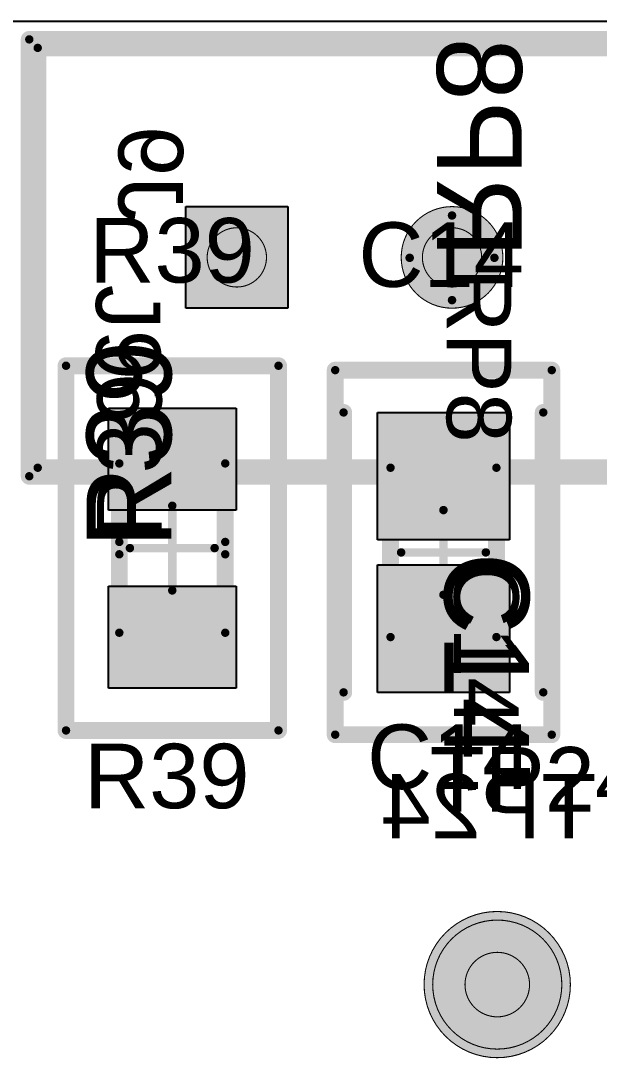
# Model space of a CAD drawing. Header units: millimetres. Extents: x 54 to 247, y 53 to 195.
# Drawn here: x 118.05 to 124.88, y 97.61 to 109.86 of the extents above; entities that cross this region are included whole.
import ezdxf

# ---------------------------------------------------------------- set-up
doc = ezdxf.new("R2010")
doc.units = ezdxf.units.MM
for name, color, linetype in [('BottomOverlay', 54, 'Continuous'), ('BottomSolder', 6, 'Continuous'), ('Mechanical10', 56, 'Continuous'), ('Mechanical11', 56, 'Continuous'), ('Mechanical12', 56, 'Continuous'), ('Mechanical14', 56, 'Continuous'), ('Mechanical15', 56, 'Continuous'), ('Mechanical4', 56, 'Continuous'), ('Mechanical6', 56, 'Continuous'), ('Mechanical7', 56, 'Continuous'), ('Mechanical8', 56, 'Continuous'), ('Mechanical9', 56, 'Continuous'), ('MultiLayer', 9, 'Continuous'), ('PadHoleLayer', 156, 'Continuous'), ('TopOverlay', 2, 'Continuous'), ('TopPaste', 8, 'Continuous'), ('TopSolder', 216, 'Continuous')]:
    doc.layers.add(name, color=color, linetype=linetype)
doc.styles.add('Arial', font='arial.ttf', dxfattribs={"height": 0.2})

# ---------------------------------------------------------------- blocks, each defined once
blk = doc.blocks.new('RES_TUM5_OHM_B_6')
at = {"layer": 'Mechanical4'}
blk.add_line((32.6644, 8.128), (-3.9624, 8.128), dxfattribs=at)
blk = doc.blocks.new('KEMET_C0805C_DN_IPC_A_234')
at = {"layer": 'TopPaste'}
for points in [[(-1.653, 0.778), (-0.148, 0.778), (-0.148, -0.778), (-1.653, -0.778)], [(0.148, 0.778), (1.653, 0.778), (1.653, -0.778), (0.148, -0.778)]]:
    blk.add_hatch(color=8, dxfattribs=at).paths.add_polyline_path(points)
at = {"layer": 'TopSolder'}
for points in [[(-1.653, 0.778), (-0.148, 0.778), (-0.148, -0.778), (-1.653, -0.778)], [(0.148, 0.778), (1.653, 0.778), (1.653, -0.778), (0.148, -0.778)]]:
    blk.add_hatch(color=216, dxfattribs=at).paths.add_polyline_path(points)
at = {"layer": 'Mechanical10', "const_width": 0.2}
for points in [[(2.153, 1.278), (-2.153, 1.278)], [(-2.153, -1.278), (-2.153, 1.278)], [(2.153, -1.278), (2.153, 1.278)], [(2.153, -1.278), (-2.153, -1.278)]]:
    blk.add_lwpolyline(points, dxfattribs=at)
at = {"layer": 'Mechanical10', "const_width": 0.1}
for points in [[(-2.203, 1.278, 1), (-2.103, 1.278, 1)], [(-2.203, 1.278, 1), (-2.103, 1.278, 1)], [(2.103, 1.278, 1), (2.203, 1.278, 1)], [(2.103, 1.278, 1), (2.203, 1.278, 1)], [(-2.203, -1.278, 1), (-2.103, -1.278, 1)], [(-2.203, -1.278, 1), (-2.103, -1.278, 1)], [(2.103, -1.278, 1), (2.203, -1.278, 1)], [(2.103, -1.278, 1), (2.203, -1.278, 1)]]:
    blk.add_lwpolyline(points, format="xyb", close=True, dxfattribs=at)
at = {"layer": 'Mechanical12', "const_width": 0.2}
for points in [[(1, 0.625), (-1, 0.625)], [(-1, -0.625), (-1, 0.625)], [(1, -0.625), (1, 0.625)], [(1, -0.625), (-1, -0.625)]]:
    blk.add_lwpolyline(points, dxfattribs=at)
at = {"layer": 'Mechanical12', "const_width": 0.1}
for points in [[(-1.05, 0.625, 1), (-0.95, 0.625, 1)], [(-1.05, 0.625, 1), (-0.95, 0.625, 1)], [(0.95, 0.625, 1), (1.05, 0.625, 1)], [(0.95, 0.625, 1), (1.05, 0.625, 1)], [(-1.05, -0.625, 1), (-0.95, -0.625, 1)], [(-1.05, -0.625, 1), (-0.95, -0.625, 1)], [(0.95, -0.625, 1), (1.05, -0.625, 1)], [(0.95, -0.625, 1), (1.05, -0.625, 1)]]:
    blk.add_lwpolyline(points, format="xyb", close=True, dxfattribs=at)
at = {"layer": 'Mechanical15'}
for points, const_width in [([(2.153, 1.278), (-2.153, 1.278)], 0.2), ([(-2.153, -1.278), (-2.153, 1.278)], 0.2), ([(2.153, -1.278), (2.153, 1.278)], 0.2), ([(0, -0.5), (0, 0.5)], 0.1), ([(0.5, 0), (-0.5, 0)], 0.1), ([(2.153, -1.278), (-2.153, -1.278)], 0.2)]:
    blk.add_lwpolyline(points, dxfattribs=dict(at, const_width=const_width))
for points, const_width in [([(-2.203, 1.278, 1), (-2.103, 1.278, 1)], 0.1), ([(-2.203, 1.278, 1), (-2.103, 1.278, 1)], 0.1), ([(2.103, 1.278, 1), (2.203, 1.278, 1)], 0.1), ([(2.103, 1.278, 1), (2.203, 1.278, 1)], 0.1), ([(-0.025, 0.5, 1), (0.025, 0.5, 1)], 0.05), ([(-0.525, 0, 1), (-0.475, 0, 1)], 0.05), ([(0.475, 0, 1), (0.525, 0, 1)], 0.05), ([(-0.025, -0.5, 1), (0.025, -0.5, 1)], 0.05), ([(-2.203, -1.278, 1), (-2.103, -1.278, 1)], 0.1), ([(-2.203, -1.278, 1), (-2.103, -1.278, 1)], 0.1), ([(2.103, -1.278, 1), (2.203, -1.278, 1)], 0.1), ([(2.103, -1.278, 1), (2.203, -1.278, 1)], 0.1)]:
    blk.add_lwpolyline(points, format="xyb", close=True, dxfattribs=dict(at, const_width=const_width))
at = {"layer": 'TopOverlay', "const_width": 0.2}
for points in [[(1.653, 1.178), (-1.653, 1.178)], [(1.653, -1.178), (-1.653, -1.178)]]:
    blk.add_lwpolyline(points, dxfattribs=at)
at = {"layer": 'TopOverlay', "const_width": 0.1}
for points in [[(-1.703, 1.178, 1), (-1.603, 1.178, 1)], [(1.603, 1.178, 1), (1.703, 1.178, 1)], [(-1.703, -1.178, 1), (-1.603, -1.178, 1)], [(1.603, -1.178, 1), (1.703, -1.178, 1)]]:
    blk.add_lwpolyline(points, format="xyb", close=True, dxfattribs=at)
at = {"layer": 'Mechanical10'}
blk.add_text('C14', height=1, dxfattribs=at).set_placement((0, 0.011))
blk = doc.blocks.new('T____P_____B_246')
at = {"layer": 'BottomSolder'}
h = blk.add_hatch(color=6, dxfattribs=at)
edge = h.paths.add_edge_path()
edge.add_arc((0, 0), 0.864, 0, 360)
at = {"layer": 'MultiLayer'}
h = blk.add_hatch(color=9, dxfattribs=at)
edge = h.paths.add_edge_path()
edge.add_arc((0, 0), 0.762, 0, 360)
at = {"layer": 'PadHoleLayer'}
h = blk.add_hatch(color=156, dxfattribs=at)
edge = h.paths.add_edge_path()
edge.add_arc((0, 0), 0.381, 0, 360)
at = {"layer": 'TopSolder'}
h = blk.add_hatch(color=216, dxfattribs=at)
edge = h.paths.add_edge_path()
edge.add_arc((0, 0), 0.864, 0, 360)
blk = doc.blocks.new('B______3296W_MFG_B_256')
at = {"layer": 'BottomSolder'}
blk.add_hatch(color=6, dxfattribs=at).paths.add_polyline_path([(-0.595, 3.14), (0.605, 3.14), (0.605, 1.94), (-0.595, 1.94)])
h = blk.add_hatch(color=6, dxfattribs=at)
edge = h.paths.add_edge_path()
edge.add_arc((0.005, 0), 0.6, 0, 360)
at = {"layer": 'MultiLayer'}
blk.add_hatch(color=9, dxfattribs=at).paths.add_polyline_path([(-0.595, 3.14), (0.605, 3.14), (0.605, 1.94), (-0.595, 1.94)])
h = blk.add_hatch(color=9, dxfattribs=at)
edge = h.paths.add_edge_path()
edge.add_arc((0.005, 0), 0.6, 0, 360)
at = {"layer": 'PadHoleLayer'}
h = blk.add_hatch(color=156, dxfattribs=at)
edge = h.paths.add_edge_path()
edge.add_arc((0.005, 2.54), 0.35, 0, 360)
h = blk.add_hatch(color=156, dxfattribs=at)
edge = h.paths.add_edge_path()
edge.add_arc((0.005, 0), 0.35, 0, 360)
at = {"layer": 'TopSolder'}
blk.add_hatch(color=216, dxfattribs=at).paths.add_polyline_path([(-0.595, 3.14), (0.605, 3.14), (0.605, 1.94), (-0.595, 1.94)])
h = blk.add_hatch(color=216, dxfattribs=at)
edge = h.paths.add_edge_path()
edge.add_arc((0.005, 0), 0.6, 0, 360)
at = {"layer": 'BottomOverlay', "const_width": 0.2}
for points in [[(-2.48, 4.89), (-2.48, -4.89)], [(-2.48, 4.89), (2.48, 4.89)], [(2.48, 4.89), (2.48, -4.89)]]:
    blk.add_lwpolyline(points, dxfattribs=at)
at = {"layer": 'BottomOverlay', "const_width": 0.1}
for points in [[(-2.53, 4.89, 1), (-2.43, 4.89, 1)], [(-2.53, 4.89, 1), (-2.43, 4.89, 1)], [(2.43, 4.89, 1), (2.53, 4.89, 1)], [(2.43, 4.89, 1), (2.53, 4.89, 1)]]:
    blk.add_lwpolyline(points, format="xyb", close=True, dxfattribs=at)
at = {"layer": 'Mechanical10', "const_width": 0.2}
for points in [[(-2.58, 4.99), (-2.58, -4.99)], [(-2.58, 4.99), (2.58, 4.99)], [(2.58, 4.99), (2.58, -4.99)]]:
    blk.add_lwpolyline(points, dxfattribs=at)
at = {"layer": 'Mechanical10', "const_width": 0.1}
for points in [[(-2.63, 4.99, 1), (-2.53, 4.99, 1)], [(-2.63, 4.99, 1), (-2.53, 4.99, 1)], [(2.53, 4.99, 1), (2.63, 4.99, 1)], [(2.53, 4.99, 1), (2.63, 4.99, 1)]]:
    blk.add_lwpolyline(points, format="xyb", close=True, dxfattribs=at)
at = {"layer": 'Mechanical12', "const_width": 0.2}
for points in [[(-2.48, 4.89), (-2.48, -4.89)], [(-2.48, 4.89), (2.48, 4.89)], [(2.48, 4.89), (2.48, -4.89)]]:
    blk.add_lwpolyline(points, dxfattribs=at)
at = {"layer": 'Mechanical12', "const_width": 0.1}
for points in [[(-2.53, 4.89, 1), (-2.43, 4.89, 1)], [(-2.53, 4.89, 1), (-2.43, 4.89, 1)], [(2.43, 4.89, 1), (2.53, 4.89, 1)], [(2.43, 4.89, 1), (2.53, 4.89, 1)]]:
    blk.add_lwpolyline(points, format="xyb", close=True, dxfattribs=at)
at = {"layer": 'Mechanical15'}
for points, const_width in [([(-2.58, 4.99), (-2.58, -4.99)], 0.2), ([(-2.58, 4.99), (2.58, 4.99)], 0.2), ([(2.58, 4.99), (2.58, -4.99)], 0.2), ([(0, 0.5), (0, -0.5)], 0.1), ([(-0.5, 0), (0.5, 0)], 0.1)]:
    blk.add_lwpolyline(points, dxfattribs=dict(at, const_width=const_width))
for points, const_width in [([(-2.63, 4.99, 1), (-2.53, 4.99, 1)], 0.1), ([(-2.63, 4.99, 1), (-2.53, 4.99, 1)], 0.1), ([(2.53, 4.99, 1), (2.63, 4.99, 1)], 0.1), ([(2.53, 4.99, 1), (2.63, 4.99, 1)], 0.1), ([(-0.025, 0.5, 1), (0.025, 0.5, 1)], 0.05), ([(-0.525, 0, 1), (-0.475, 0, 1)], 0.05), ([(0.475, 0, 1), (0.525, 0, 1)], 0.05), ([(-0.025, -0.5, 1), (0.025, -0.5, 1)], 0.05)]:
    blk.add_lwpolyline(points, format="xyb", close=True, dxfattribs=dict(at, const_width=const_width))
at = {"layer": 'Mechanical10', "text_generation_flag": 2}
blk.add_text('RP8', height=1, rotation=180, dxfattribs=at).set_placement((0, 0.177))
blk = doc.blocks.new('V______CRCW0805__3_IPC_A_265')
at = {"layer": 'TopPaste'}
for points in [[(-1.654, 0.754), (-0.448, 0.754), (-0.448, -0.754), (-1.654, -0.754)], [(0.448, 0.754), (1.654, 0.754), (1.654, -0.754), (0.448, -0.754)]]:
    blk.add_hatch(color=8, dxfattribs=at).paths.add_polyline_path(points)
at = {"layer": 'TopSolder'}
for points in [[(-1.654, 0.754), (-0.448, 0.754), (-0.448, -0.754), (-1.654, -0.754)], [(0.448, 0.754), (1.654, 0.754), (1.654, -0.754), (0.448, -0.754)]]:
    blk.add_hatch(color=216, dxfattribs=at).paths.add_polyline_path(points)
at = {"layer": 'Mechanical10', "const_width": 0.2}
for points in [[(-2.154, 1.254), (-2.154, -1.254)], [(-2.154, 1.254), (2.154, 1.254)], [(2.154, 1.254), (2.154, -1.254)], [(-2.154, -1.254), (2.154, -1.254)]]:
    blk.add_lwpolyline(points, dxfattribs=at)
at = {"layer": 'Mechanical10', "const_width": 0.1}
for points in [[(-2.204, 1.254, 1), (-2.104, 1.254, 1)], [(-2.204, 1.254, 1), (-2.104, 1.254, 1)], [(2.104, 1.254, 1), (2.204, 1.254, 1)], [(2.104, 1.254, 1), (2.204, 1.254, 1)], [(-2.204, -1.254, 1), (-2.104, -1.254, 1)], [(-2.204, -1.254, 1), (-2.104, -1.254, 1)], [(2.104, -1.254, 1), (2.204, -1.254, 1)], [(2.104, -1.254, 1), (2.204, -1.254, 1)]]:
    blk.add_lwpolyline(points, format="xyb", close=True, dxfattribs=at)
at = {"layer": 'Mechanical12', "const_width": 0.2}
for points in [[(-1, 0.625), (-1, -0.625)], [(-1, 0.625), (1, 0.625)], [(1, 0.625), (1, -0.625)], [(-1, -0.625), (1, -0.625)]]:
    blk.add_lwpolyline(points, dxfattribs=at)
at = {"layer": 'Mechanical12', "const_width": 0.1}
for points in [[(-1.05, 0.625, 1), (-0.95, 0.625, 1)], [(-1.05, 0.625, 1), (-0.95, 0.625, 1)], [(0.95, 0.625, 1), (1.05, 0.625, 1)], [(0.95, 0.625, 1), (1.05, 0.625, 1)], [(-1.05, -0.625, 1), (-0.95, -0.625, 1)], [(-1.05, -0.625, 1), (-0.95, -0.625, 1)], [(0.95, -0.625, 1), (1.05, -0.625, 1)], [(0.95, -0.625, 1), (1.05, -0.625, 1)]]:
    blk.add_lwpolyline(points, format="xyb", close=True, dxfattribs=at)
at = {"layer": 'Mechanical15'}
for points, const_width in [([(-2.154, 1.254), (-2.154, -1.254)], 0.2), ([(-2.154, 1.254), (2.154, 1.254)], 0.2), ([(2.154, 1.254), (2.154, -1.254)], 0.2), ([(0, 0.5), (0, -0.5)], 0.1), ([(-0.5, 0), (0.5, 0)], 0.1), ([(-2.154, -1.254), (2.154, -1.254)], 0.2)]:
    blk.add_lwpolyline(points, dxfattribs=dict(at, const_width=const_width))
for points, const_width in [([(-2.204, 1.254, 1), (-2.104, 1.254, 1)], 0.1), ([(-2.204, 1.254, 1), (-2.104, 1.254, 1)], 0.1), ([(2.104, 1.254, 1), (2.204, 1.254, 1)], 0.1), ([(2.104, 1.254, 1), (2.204, 1.254, 1)], 0.1), ([(-0.025, 0.5, 1), (0.025, 0.5, 1)], 0.05), ([(-0.525, 0, 1), (-0.475, 0, 1)], 0.05), ([(0.475, 0, 1), (0.525, 0, 1)], 0.05), ([(-0.025, -0.5, 1), (0.025, -0.5, 1)], 0.05), ([(-2.204, -1.254, 1), (-2.104, -1.254, 1)], 0.1), ([(-2.204, -1.254, 1), (-2.104, -1.254, 1)], 0.1), ([(2.104, -1.254, 1), (2.204, -1.254, 1)], 0.1), ([(2.104, -1.254, 1), (2.204, -1.254, 1)], 0.1)]:
    blk.add_lwpolyline(points, format="xyb", close=True, dxfattribs=dict(at, const_width=const_width))
at = {"layer": 'TopOverlay', "const_width": 0.2}
for points in [[(-0.073, 0.625), (0.073, 0.625)], [(-0.073, -0.625), (0.073, -0.625)]]:
    blk.add_lwpolyline(points, dxfattribs=at)
at = {"layer": 'TopOverlay', "const_width": 0.1}
for points in [[(-0.123, 0.625, 1), (-0.023, 0.625, 1)], [(0.023, 0.625, 1), (0.123, 0.625, 1)], [(-0.123, -0.625, 1), (-0.023, -0.625, 1)], [(0.023, -0.625, 1), (0.123, -0.625, 1)]]:
    blk.add_lwpolyline(points, format="xyb", close=True, dxfattribs=at)
at = {"layer": 'Mechanical10'}
blk.add_text('R39', height=1, dxfattribs=at).set_placement((0, 0.011))

msp = doc.modelspace()

# ---------------------------------------------------------------- hatches: boundary and pattern name
at = {"layer": 'Mechanical14'}
h = msp.add_hatch(color=56, dxfattribs=at)
edge = h.paths.add_edge_path()
edge.add_arc((118.249, 109.541), 0.05, 0, 360)
h = msp.add_hatch(color=56, dxfattribs=at)
edge = h.paths.add_edge_path()
edge.add_arc((118.249, 109.541), 0.05, 0, 360)
h = msp.add_hatch(color=56, dxfattribs=at)
edge = h.paths.add_edge_path()
edge.add_arc((118.249, 104.581), 0.05, 0, 360)
h = msp.add_hatch(color=56, dxfattribs=at)
edge = h.paths.add_edge_path()
edge.add_arc((118.249, 104.581), 0.05, 0, 360)
at = {"layer": 'Mechanical4'}
h = msp.add_hatch(color=56, dxfattribs=at)
edge = h.paths.add_edge_path()
edge.add_arc((118.149, 109.641), 0.05, 0, 360)
h = msp.add_hatch(color=56, dxfattribs=at)
edge = h.paths.add_edge_path()
edge.add_arc((118.149, 109.641), 0.05, 0, 360)
h = msp.add_hatch(color=56, dxfattribs=at)
edge = h.paths.add_edge_path()
edge.add_arc((118.149, 109.641), 0.05, 0, 360)
h = msp.add_hatch(color=56, dxfattribs=at)
edge = h.paths.add_edge_path()
edge.add_arc((118.149, 109.641), 0.05, 0, 360)
h = msp.add_hatch(color=56, dxfattribs=at)
edge = h.paths.add_edge_path()
edge.add_arc((118.583, 105.786), 0.05, 0, 360)
h = msp.add_hatch(color=56, dxfattribs=at)
edge = h.paths.add_edge_path()
edge.add_arc((118.583, 105.786), 0.05, 0, 360)
h = msp.add_hatch(color=56, dxfattribs=at)
edge = h.paths.add_edge_path()
edge.add_arc((118.583, 105.786), 0.05, 0, 360)
h = msp.add_hatch(color=56, dxfattribs=at)
edge = h.paths.add_edge_path()
edge.add_arc((118.583, 105.786), 0.05, 0, 360)
h = msp.add_hatch(color=56, dxfattribs=at)
edge = h.paths.add_edge_path()
edge.add_arc((121.091, 105.786), 0.05, 0, 360)
h = msp.add_hatch(color=56, dxfattribs=at)
edge = h.paths.add_edge_path()
edge.add_arc((121.091, 105.786), 0.05, 0, 360)
h = msp.add_hatch(color=56, dxfattribs=at)
edge = h.paths.add_edge_path()
edge.add_arc((121.091, 105.786), 0.05, 0, 360)
h = msp.add_hatch(color=56, dxfattribs=at)
edge = h.paths.add_edge_path()
edge.add_arc((121.091, 105.786), 0.05, 0, 360)
h = msp.add_hatch(color=56, dxfattribs=at)
edge = h.paths.add_edge_path()
edge.add_arc((121.76, 105.734), 0.05, 0, 360)
h = msp.add_hatch(color=56, dxfattribs=at)
edge = h.paths.add_edge_path()
edge.add_arc((121.76, 105.734), 0.05, 0, 360)
h = msp.add_hatch(color=56, dxfattribs=at)
edge = h.paths.add_edge_path()
edge.add_arc((121.76, 105.734), 0.05, 0, 360)
h = msp.add_hatch(color=56, dxfattribs=at)
edge = h.paths.add_edge_path()
edge.add_arc((121.76, 105.734), 0.05, 0, 360)
h = msp.add_hatch(color=56, dxfattribs=at)
edge = h.paths.add_edge_path()
edge.add_arc((124.316, 105.734), 0.05, 0, 360)
h = msp.add_hatch(color=56, dxfattribs=at)
edge = h.paths.add_edge_path()
edge.add_arc((124.316, 105.734), 0.05, 0, 360)
h = msp.add_hatch(color=56, dxfattribs=at)
edge = h.paths.add_edge_path()
edge.add_arc((124.316, 105.734), 0.05, 0, 360)
h = msp.add_hatch(color=56, dxfattribs=at)
edge = h.paths.add_edge_path()
edge.add_arc((124.316, 105.734), 0.05, 0, 360)
h = msp.add_hatch(color=56, dxfattribs=at)
edge = h.paths.add_edge_path()
edge.add_arc((118.149, 104.481), 0.05, 0, 360)
h = msp.add_hatch(color=56, dxfattribs=at)
edge = h.paths.add_edge_path()
edge.add_arc((118.149, 104.481), 0.05, 0, 360)
h = msp.add_hatch(color=56, dxfattribs=at)
edge = h.paths.add_edge_path()
edge.add_arc((118.149, 104.481), 0.05, 0, 360)
h = msp.add_hatch(color=56, dxfattribs=at)
edge = h.paths.add_edge_path()
edge.add_arc((118.149, 104.481), 0.05, 0, 360)
h = msp.add_hatch(color=56, dxfattribs=at)
edge = h.paths.add_edge_path()
edge.add_arc((118.583, 101.478), 0.05, 0, 360)
h = msp.add_hatch(color=56, dxfattribs=at)
edge = h.paths.add_edge_path()
edge.add_arc((118.583, 101.478), 0.05, 0, 360)
h = msp.add_hatch(color=56, dxfattribs=at)
edge = h.paths.add_edge_path()
edge.add_arc((118.583, 101.478), 0.05, 0, 360)
h = msp.add_hatch(color=56, dxfattribs=at)
edge = h.paths.add_edge_path()
edge.add_arc((118.583, 101.478), 0.05, 0, 360)
h = msp.add_hatch(color=56, dxfattribs=at)
edge = h.paths.add_edge_path()
edge.add_arc((121.091, 101.478), 0.05, 0, 360)
h = msp.add_hatch(color=56, dxfattribs=at)
edge = h.paths.add_edge_path()
edge.add_arc((121.091, 101.478), 0.05, 0, 360)
h = msp.add_hatch(color=56, dxfattribs=at)
edge = h.paths.add_edge_path()
edge.add_arc((121.091, 101.478), 0.05, 0, 360)
h = msp.add_hatch(color=56, dxfattribs=at)
edge = h.paths.add_edge_path()
edge.add_arc((121.091, 101.478), 0.05, 0, 360)
h = msp.add_hatch(color=56, dxfattribs=at)
edge = h.paths.add_edge_path()
edge.add_arc((121.76, 101.428), 0.05, 0, 360)
h = msp.add_hatch(color=56, dxfattribs=at)
edge = h.paths.add_edge_path()
edge.add_arc((121.76, 101.428), 0.05, 0, 360)
h = msp.add_hatch(color=56, dxfattribs=at)
edge = h.paths.add_edge_path()
edge.add_arc((121.76, 101.428), 0.05, 0, 360)
h = msp.add_hatch(color=56, dxfattribs=at)
edge = h.paths.add_edge_path()
edge.add_arc((121.76, 101.428), 0.05, 0, 360)
h = msp.add_hatch(color=56, dxfattribs=at)
edge = h.paths.add_edge_path()
edge.add_arc((124.316, 101.428), 0.05, 0, 360)
h = msp.add_hatch(color=56, dxfattribs=at)
edge = h.paths.add_edge_path()
edge.add_arc((124.316, 101.428), 0.05, 0, 360)
h = msp.add_hatch(color=56, dxfattribs=at)
edge = h.paths.add_edge_path()
edge.add_arc((124.316, 101.428), 0.05, 0, 360)
h = msp.add_hatch(color=56, dxfattribs=at)
edge = h.paths.add_edge_path()
edge.add_arc((124.316, 101.428), 0.05, 0, 360)
at = {"layer": 'Mechanical6'}
h = msp.add_hatch(color=56, dxfattribs=at)
edge = h.paths.add_edge_path()
edge.add_arc((121.859, 105.234), 0.05, 0, 360)
h = msp.add_hatch(color=56, dxfattribs=at)
edge = h.paths.add_edge_path()
edge.add_arc((124.216, 105.234), 0.05, 0, 360)
h = msp.add_hatch(color=56, dxfattribs=at)
edge = h.paths.add_edge_path()
edge.add_arc((119.212, 103.705), 0.05, 0, 360)
h = msp.add_hatch(color=56, dxfattribs=at)
edge = h.paths.add_edge_path()
edge.add_arc((120.462, 103.705), 0.05, 0, 360)
h = msp.add_hatch(color=56, dxfattribs=at)
edge = h.paths.add_edge_path()
edge.add_arc((119.212, 103.559), 0.05, 0, 360)
h = msp.add_hatch(color=56, dxfattribs=at)
edge = h.paths.add_edge_path()
edge.add_arc((120.462, 103.559), 0.05, 0, 360)
h = msp.add_hatch(color=56, dxfattribs=at)
edge = h.paths.add_edge_path()
edge.add_arc((121.859, 101.928), 0.05, 0, 360)
h = msp.add_hatch(color=56, dxfattribs=at)
edge = h.paths.add_edge_path()
edge.add_arc((124.216, 101.928), 0.05, 0, 360)
at = {"layer": 'Mechanical8'}
h = msp.add_hatch(color=56, dxfattribs=at)
edge = h.paths.add_edge_path()
edge.add_arc((118.249, 109.541), 0.05, 0, 360)
h = msp.add_hatch(color=56, dxfattribs=at)
edge = h.paths.add_edge_path()
edge.add_arc((118.249, 109.541), 0.05, 0, 360)
h = msp.add_hatch(color=56, dxfattribs=at)
edge = h.paths.add_edge_path()
edge.add_arc((119.212, 104.632), 0.05, 0, 360)
h = msp.add_hatch(color=56, dxfattribs=at)
edge = h.paths.add_edge_path()
edge.add_arc((119.212, 104.632), 0.05, 0, 360)
h = msp.add_hatch(color=56, dxfattribs=at)
edge = h.paths.add_edge_path()
edge.add_arc((120.462, 104.632), 0.05, 0, 360)
h = msp.add_hatch(color=56, dxfattribs=at)
edge = h.paths.add_edge_path()
edge.add_arc((120.462, 104.632), 0.05, 0, 360)
h = msp.add_hatch(color=56, dxfattribs=at)
edge = h.paths.add_edge_path()
edge.add_arc((118.249, 104.581), 0.05, 0, 360)
h = msp.add_hatch(color=56, dxfattribs=at)
edge = h.paths.add_edge_path()
edge.add_arc((118.249, 104.581), 0.05, 0, 360)
h = msp.add_hatch(color=56, dxfattribs=at)
edge = h.paths.add_edge_path()
edge.add_arc((122.413, 104.581), 0.05, 0, 360)
h = msp.add_hatch(color=56, dxfattribs=at)
edge = h.paths.add_edge_path()
edge.add_arc((122.413, 104.581), 0.05, 0, 360)
h = msp.add_hatch(color=56, dxfattribs=at)
edge = h.paths.add_edge_path()
edge.add_arc((123.663, 104.581), 0.05, 0, 360)
h = msp.add_hatch(color=56, dxfattribs=at)
edge = h.paths.add_edge_path()
edge.add_arc((123.663, 104.581), 0.05, 0, 360)
h = msp.add_hatch(color=56, dxfattribs=at)
edge = h.paths.add_edge_path()
edge.add_arc((119.212, 102.632), 0.05, 0, 360)
h = msp.add_hatch(color=56, dxfattribs=at)
edge = h.paths.add_edge_path()
edge.add_arc((119.212, 102.632), 0.05, 0, 360)
h = msp.add_hatch(color=56, dxfattribs=at)
edge = h.paths.add_edge_path()
edge.add_arc((120.462, 102.632), 0.05, 0, 360)
h = msp.add_hatch(color=56, dxfattribs=at)
edge = h.paths.add_edge_path()
edge.add_arc((120.462, 102.632), 0.05, 0, 360)
h = msp.add_hatch(color=56, dxfattribs=at)
edge = h.paths.add_edge_path()
edge.add_arc((122.413, 102.581), 0.05, 0, 360)
h = msp.add_hatch(color=56, dxfattribs=at)
edge = h.paths.add_edge_path()
edge.add_arc((122.413, 102.581), 0.05, 0, 360)
h = msp.add_hatch(color=56, dxfattribs=at)
edge = h.paths.add_edge_path()
edge.add_arc((123.663, 102.581), 0.05, 0, 360)
h = msp.add_hatch(color=56, dxfattribs=at)
edge = h.paths.add_edge_path()
edge.add_arc((123.663, 102.581), 0.05, 0, 360)
at = {"layer": 'PadHoleLayer'}
h = msp.add_hatch(color=156, dxfattribs=at)
edge = h.paths.add_edge_path()
edge.add_arc((118.149, 109.641), 0.05, 0, 360)
h = msp.add_hatch(color=156, dxfattribs=at)
edge = h.paths.add_edge_path()
edge.add_arc((118.149, 109.641), 0.05, 0, 360)
h = msp.add_hatch(color=156, dxfattribs=at)
edge = h.paths.add_edge_path()
edge.add_arc((118.149, 109.641), 0.05, 0, 360)
h = msp.add_hatch(color=156, dxfattribs=at)
edge = h.paths.add_edge_path()
edge.add_arc((118.149, 109.641), 0.05, 0, 360)
h = msp.add_hatch(color=156, dxfattribs=at)
edge = h.paths.add_edge_path()
edge.add_arc((118.249, 109.541), 0.05, 0, 360)
h = msp.add_hatch(color=156, dxfattribs=at)
edge = h.paths.add_edge_path()
edge.add_arc((118.249, 109.541), 0.05, 0, 360)
h = msp.add_hatch(color=156, dxfattribs=at)
edge = h.paths.add_edge_path()
edge.add_arc((118.249, 109.541), 0.05, 0, 360)
h = msp.add_hatch(color=156, dxfattribs=at)
edge = h.paths.add_edge_path()
edge.add_arc((118.249, 109.541), 0.05, 0, 360)
h = msp.add_hatch(color=156, dxfattribs=at)
edge = h.paths.add_edge_path()
edge.add_arc((118.583, 105.786), 0.05, 0, 360)
h = msp.add_hatch(color=156, dxfattribs=at)
edge = h.paths.add_edge_path()
edge.add_arc((118.583, 105.786), 0.05, 0, 360)
h = msp.add_hatch(color=156, dxfattribs=at)
edge = h.paths.add_edge_path()
edge.add_arc((118.583, 105.786), 0.05, 0, 360)
h = msp.add_hatch(color=156, dxfattribs=at)
edge = h.paths.add_edge_path()
edge.add_arc((118.583, 105.786), 0.05, 0, 360)
h = msp.add_hatch(color=156, dxfattribs=at)
edge = h.paths.add_edge_path()
edge.add_arc((121.091, 105.786), 0.05, 0, 360)
h = msp.add_hatch(color=156, dxfattribs=at)
edge = h.paths.add_edge_path()
edge.add_arc((121.091, 105.786), 0.05, 0, 360)
h = msp.add_hatch(color=156, dxfattribs=at)
edge = h.paths.add_edge_path()
edge.add_arc((121.091, 105.786), 0.05, 0, 360)
h = msp.add_hatch(color=156, dxfattribs=at)
edge = h.paths.add_edge_path()
edge.add_arc((121.091, 105.786), 0.05, 0, 360)
h = msp.add_hatch(color=156, dxfattribs=at)
edge = h.paths.add_edge_path()
edge.add_arc((121.76, 105.734), 0.05, 0, 360)
h = msp.add_hatch(color=156, dxfattribs=at)
edge = h.paths.add_edge_path()
edge.add_arc((121.76, 105.734), 0.05, 0, 360)
h = msp.add_hatch(color=156, dxfattribs=at)
edge = h.paths.add_edge_path()
edge.add_arc((121.76, 105.734), 0.05, 0, 360)
h = msp.add_hatch(color=156, dxfattribs=at)
edge = h.paths.add_edge_path()
edge.add_arc((121.76, 105.734), 0.05, 0, 360)
h = msp.add_hatch(color=156, dxfattribs=at)
edge = h.paths.add_edge_path()
edge.add_arc((124.316, 105.734), 0.05, 0, 360)
h = msp.add_hatch(color=156, dxfattribs=at)
edge = h.paths.add_edge_path()
edge.add_arc((124.316, 105.734), 0.05, 0, 360)
h = msp.add_hatch(color=156, dxfattribs=at)
edge = h.paths.add_edge_path()
edge.add_arc((124.316, 105.734), 0.05, 0, 360)
h = msp.add_hatch(color=156, dxfattribs=at)
edge = h.paths.add_edge_path()
edge.add_arc((124.316, 105.734), 0.05, 0, 360)
h = msp.add_hatch(color=156, dxfattribs=at)
edge = h.paths.add_edge_path()
edge.add_arc((121.859, 105.234), 0.05, 0, 360)
h = msp.add_hatch(color=156, dxfattribs=at)
edge = h.paths.add_edge_path()
edge.add_arc((124.216, 105.234), 0.05, 0, 360)
h = msp.add_hatch(color=156, dxfattribs=at)
edge = h.paths.add_edge_path()
edge.add_arc((119.212, 104.632), 0.05, 0, 360)
h = msp.add_hatch(color=156, dxfattribs=at)
edge = h.paths.add_edge_path()
edge.add_arc((119.212, 104.632), 0.05, 0, 360)
h = msp.add_hatch(color=156, dxfattribs=at)
edge = h.paths.add_edge_path()
edge.add_arc((120.462, 104.632), 0.05, 0, 360)
h = msp.add_hatch(color=156, dxfattribs=at)
edge = h.paths.add_edge_path()
edge.add_arc((120.462, 104.632), 0.05, 0, 360)
h = msp.add_hatch(color=156, dxfattribs=at)
edge = h.paths.add_edge_path()
edge.add_arc((118.249, 104.581), 0.05, 0, 360)
h = msp.add_hatch(color=156, dxfattribs=at)
edge = h.paths.add_edge_path()
edge.add_arc((118.249, 104.581), 0.05, 0, 360)
h = msp.add_hatch(color=156, dxfattribs=at)
edge = h.paths.add_edge_path()
edge.add_arc((118.249, 104.581), 0.05, 0, 360)
h = msp.add_hatch(color=156, dxfattribs=at)
edge = h.paths.add_edge_path()
edge.add_arc((118.249, 104.581), 0.05, 0, 360)
h = msp.add_hatch(color=156, dxfattribs=at)
edge = h.paths.add_edge_path()
edge.add_arc((122.413, 104.581), 0.05, 0, 360)
h = msp.add_hatch(color=156, dxfattribs=at)
edge = h.paths.add_edge_path()
edge.add_arc((122.413, 104.581), 0.05, 0, 360)
h = msp.add_hatch(color=156, dxfattribs=at)
edge = h.paths.add_edge_path()
edge.add_arc((123.663, 104.581), 0.05, 0, 360)
h = msp.add_hatch(color=156, dxfattribs=at)
edge = h.paths.add_edge_path()
edge.add_arc((123.663, 104.581), 0.05, 0, 360)
h = msp.add_hatch(color=156, dxfattribs=at)
edge = h.paths.add_edge_path()
edge.add_arc((118.149, 104.481), 0.05, 0, 360)
h = msp.add_hatch(color=156, dxfattribs=at)
edge = h.paths.add_edge_path()
edge.add_arc((118.149, 104.481), 0.05, 0, 360)
h = msp.add_hatch(color=156, dxfattribs=at)
edge = h.paths.add_edge_path()
edge.add_arc((118.149, 104.481), 0.05, 0, 360)
h = msp.add_hatch(color=156, dxfattribs=at)
edge = h.paths.add_edge_path()
edge.add_arc((118.149, 104.481), 0.05, 0, 360)
h = msp.add_hatch(color=156, dxfattribs=at)
edge = h.paths.add_edge_path()
edge.add_arc((119.212, 103.705), 0.05, 0, 360)
h = msp.add_hatch(color=156, dxfattribs=at)
edge = h.paths.add_edge_path()
edge.add_arc((120.462, 103.705), 0.05, 0, 360)
h = msp.add_hatch(color=156, dxfattribs=at)
edge = h.paths.add_edge_path()
edge.add_arc((119.212, 103.559), 0.05, 0, 360)
h = msp.add_hatch(color=156, dxfattribs=at)
edge = h.paths.add_edge_path()
edge.add_arc((120.462, 103.559), 0.05, 0, 360)
h = msp.add_hatch(color=156, dxfattribs=at)
edge = h.paths.add_edge_path()
edge.add_arc((119.212, 102.632), 0.05, 0, 360)
h = msp.add_hatch(color=156, dxfattribs=at)
edge = h.paths.add_edge_path()
edge.add_arc((119.212, 102.632), 0.05, 0, 360)
h = msp.add_hatch(color=156, dxfattribs=at)
edge = h.paths.add_edge_path()
edge.add_arc((120.462, 102.632), 0.05, 0, 360)
h = msp.add_hatch(color=156, dxfattribs=at)
edge = h.paths.add_edge_path()
edge.add_arc((120.462, 102.632), 0.05, 0, 360)
h = msp.add_hatch(color=156, dxfattribs=at)
edge = h.paths.add_edge_path()
edge.add_arc((122.413, 102.581), 0.05, 0, 360)
h = msp.add_hatch(color=156, dxfattribs=at)
edge = h.paths.add_edge_path()
edge.add_arc((122.413, 102.581), 0.05, 0, 360)
h = msp.add_hatch(color=156, dxfattribs=at)
edge = h.paths.add_edge_path()
edge.add_arc((123.663, 102.581), 0.05, 0, 360)
h = msp.add_hatch(color=156, dxfattribs=at)
edge = h.paths.add_edge_path()
edge.add_arc((123.663, 102.581), 0.05, 0, 360)
h = msp.add_hatch(color=156, dxfattribs=at)
edge = h.paths.add_edge_path()
edge.add_arc((121.859, 101.928), 0.05, 0, 360)
h = msp.add_hatch(color=156, dxfattribs=at)
edge = h.paths.add_edge_path()
edge.add_arc((124.216, 101.928), 0.05, 0, 360)
h = msp.add_hatch(color=156, dxfattribs=at)
edge = h.paths.add_edge_path()
edge.add_arc((118.583, 101.478), 0.05, 0, 360)
h = msp.add_hatch(color=156, dxfattribs=at)
edge = h.paths.add_edge_path()
edge.add_arc((118.583, 101.478), 0.05, 0, 360)
h = msp.add_hatch(color=156, dxfattribs=at)
edge = h.paths.add_edge_path()
edge.add_arc((118.583, 101.478), 0.05, 0, 360)
h = msp.add_hatch(color=156, dxfattribs=at)
edge = h.paths.add_edge_path()
edge.add_arc((118.583, 101.478), 0.05, 0, 360)
h = msp.add_hatch(color=156, dxfattribs=at)
edge = h.paths.add_edge_path()
edge.add_arc((121.091, 101.478), 0.05, 0, 360)
h = msp.add_hatch(color=156, dxfattribs=at)
edge = h.paths.add_edge_path()
edge.add_arc((121.091, 101.478), 0.05, 0, 360)
h = msp.add_hatch(color=156, dxfattribs=at)
edge = h.paths.add_edge_path()
edge.add_arc((121.091, 101.478), 0.05, 0, 360)
h = msp.add_hatch(color=156, dxfattribs=at)
edge = h.paths.add_edge_path()
edge.add_arc((121.091, 101.478), 0.05, 0, 360)
h = msp.add_hatch(color=156, dxfattribs=at)
edge = h.paths.add_edge_path()
edge.add_arc((121.76, 101.428), 0.05, 0, 360)
h = msp.add_hatch(color=156, dxfattribs=at)
edge = h.paths.add_edge_path()
edge.add_arc((121.76, 101.428), 0.05, 0, 360)
h = msp.add_hatch(color=156, dxfattribs=at)
edge = h.paths.add_edge_path()
edge.add_arc((121.76, 101.428), 0.05, 0, 360)
h = msp.add_hatch(color=156, dxfattribs=at)
edge = h.paths.add_edge_path()
edge.add_arc((121.76, 101.428), 0.05, 0, 360)
h = msp.add_hatch(color=156, dxfattribs=at)
edge = h.paths.add_edge_path()
edge.add_arc((124.316, 101.428), 0.05, 0, 360)
h = msp.add_hatch(color=156, dxfattribs=at)
edge = h.paths.add_edge_path()
edge.add_arc((124.316, 101.428), 0.05, 0, 360)
h = msp.add_hatch(color=156, dxfattribs=at)
edge = h.paths.add_edge_path()
edge.add_arc((124.316, 101.428), 0.05, 0, 360)
h = msp.add_hatch(color=156, dxfattribs=at)
edge = h.paths.add_edge_path()
edge.add_arc((124.316, 101.428), 0.05, 0, 360)

# ---------------------------------------------------------------- linework, layer by layer
at = {"layer": 'Mechanical10'}
for p, q in [((119.999, 107.666), (121.199, 107.666)), ((119.999, 106.466), (119.999, 107.666)), ((121.199, 107.666), (121.199, 106.466)), ((121.199, 106.466), (119.999, 106.466)), ((119.083, 105.286), (120.591, 105.286)), ((119.083, 104.08), (119.083, 105.286)), ((120.591, 105.286), (120.591, 104.08)), ((122.259, 103.73), (122.259, 105.234)), ((122.259, 105.234), (123.816, 105.234)), ((123.816, 105.234), (123.816, 103.73)), ((120.591, 104.08), (119.083, 104.08)), ((123.816, 103.73), (122.259, 103.73)), ((122.259, 101.928), (122.259, 103.433)), ((122.259, 103.433), (123.816, 103.433)), ((123.816, 103.433), (123.816, 101.928)), ((119.083, 103.184), (120.591, 103.184)), ((119.083, 101.978), (119.083, 103.184)), ((120.591, 103.184), (120.591, 101.978)), ((120.591, 101.978), (119.083, 101.978)), ((123.816, 101.928), (122.259, 101.928))]:
    msp.add_line(p, q, dxfattribs=at)
for points, const_width in [([(123.739, 107.066, 1), (122.539, 107.066, 1)], 0.0127), ([(122.536, 107.066, 1), (122.542, 107.066, 1)], 0.00635), ([(123.736, 107.066, 1), (123.742, 107.066, 1)], 0.00635), ([(124.536, 98.476, 1), (122.809, 98.476, 1)], 0.0127), ([(122.806, 98.476, 1), (122.812, 98.476, 1)], 0.00635), ([(124.533, 98.476, 1), (124.539, 98.476, 1)], 0.00635)]:
    msp.add_lwpolyline(points, format="xyb", close=True, dxfattribs=dict(at, const_width=const_width))
at = {"layer": 'Mechanical11'}
for p, q in [((119.999, 107.666), (121.199, 107.666)), ((119.999, 106.466), (119.999, 107.666)), ((121.199, 107.666), (121.199, 106.466)), ((121.199, 106.466), (119.999, 106.466))]:
    msp.add_line(p, q, dxfattribs=at)
for points, const_width in [([(123.739, 107.066, 1), (122.539, 107.066, 1)], 0.0127), ([(122.536, 107.066, 1), (122.542, 107.066, 1)], 0.00635), ([(123.736, 107.066, 1), (123.742, 107.066, 1)], 0.00635), ([(124.536, 98.476, 1), (122.809, 98.476, 1)], 0.0127), ([(122.806, 98.476, 1), (122.812, 98.476, 1)], 0.00635), ([(124.533, 98.476, 1), (124.539, 98.476, 1)], 0.00635)]:
    msp.add_lwpolyline(points, format="xyb", close=True, dxfattribs=dict(at, const_width=const_width))
at = {"layer": 'Mechanical12'}
for points, const_width in [([(120.949, 107.066, 1), (120.249, 107.066, 1)], 0.0127), ([(123.489, 107.066, 1), (122.789, 107.066, 1)], 0.0127), ([(120.246, 107.066, 1), (120.252, 107.066, 1)], 0.00635), ([(120.946, 107.066, 1), (120.952, 107.066, 1)], 0.00635), ([(122.786, 107.066, 1), (122.792, 107.066, 1)], 0.00635), ([(123.486, 107.066, 1), (123.492, 107.066, 1)], 0.00635), ([(124.054, 98.476, 1), (123.292, 98.476, 1)], 0.0127), ([(123.288, 98.476, 1), (123.295, 98.476, 1)], 0.00635), ([(124.05, 98.476, 1), (124.057, 98.476, 1)], 0.00635)]:
    msp.add_lwpolyline(points, format="xyb", close=True, dxfattribs=dict(at, const_width=const_width))
at = {"layer": 'Mechanical14', "const_width": 0.2}
for points in [[(118.249, 104.581), (118.249, 109.541)], [(118.249, 109.541), (128.029, 109.541)], [(118.249, 104.581), (128.029, 104.581)]]:
    msp.add_lwpolyline(points, dxfattribs=at)
at = {"layer": 'Mechanical14', "const_width": 0.1}
for points in [[(118.199, 109.541, 1), (118.299, 109.541, 1)], [(118.199, 109.541, 1), (118.299, 109.541, 1)], [(118.199, 104.581, 1), (118.299, 104.581, 1)], [(118.199, 104.581, 1), (118.299, 104.581, 1)]]:
    msp.add_lwpolyline(points, format="xyb", close=True, dxfattribs=at)
at = {"layer": 'Mechanical4'}
for points, const_width in [([(118.149, 104.481), (118.149, 109.641)], 0.2), ([(118.149, 109.641), (128.129, 109.641)], 0.2), ([(118.149, 104.481), (118.149, 109.641)], 0.2), ([(118.149, 109.641), (128.129, 109.641)], 0.2), ([(123.139, 106.561), (123.139, 107.561)], 0.1), ([(122.639, 107.061), (123.639, 107.061)], 0.1), ([(118.583, 105.786), (121.091, 105.786)], 0.2), ([(118.583, 101.478), (118.583, 105.786)], 0.2), ([(118.583, 105.786), (121.091, 105.786)], 0.2), ([(118.583, 101.478), (118.583, 105.786)], 0.2), ([(121.091, 101.478), (121.091, 105.786)], 0.2), ([(121.091, 101.478), (121.091, 105.786)], 0.2), ([(121.76, 101.428), (121.76, 105.734)], 0.2), ([(121.76, 105.734), (124.316, 105.734)], 0.2), ([(121.76, 101.428), (121.76, 105.734)], 0.2), ([(121.76, 105.734), (124.316, 105.734)], 0.2), ([(124.316, 101.428), (124.316, 105.734)], 0.2), ([(124.316, 101.428), (124.316, 105.734)], 0.2), ([(118.149, 104.481), (128.129, 104.481)], 0.2), ([(118.149, 104.481), (128.129, 104.481)], 0.2), ([(119.837, 103.132), (119.837, 104.132)], 0.1), ([(123.038, 103.081), (123.038, 104.081)], 0.1), ([(119.337, 103.632), (120.337, 103.632)], 0.1), ([(122.538, 103.581), (123.538, 103.581)], 0.1), ([(118.583, 101.478), (121.091, 101.478)], 0.2), ([(118.583, 101.478), (121.091, 101.478)], 0.2), ([(121.76, 101.428), (124.316, 101.428)], 0.2), ([(121.76, 101.428), (124.316, 101.428)], 0.2)]:
    msp.add_lwpolyline(points, dxfattribs=dict(at, const_width=const_width))
for points, const_width in [([(118.099, 109.641, 1), (118.199, 109.641, 1)], 0.1), ([(118.099, 109.641, 1), (118.199, 109.641, 1)], 0.1), ([(118.099, 109.641, 1), (118.199, 109.641, 1)], 0.1), ([(118.099, 109.641, 1), (118.199, 109.641, 1)], 0.1), ([(123.114, 107.561, 1), (123.164, 107.561, 1)], 0.05), ([(123.127, 107.586, 1), (123.152, 107.586, 1)], 0.025), ([(123.127, 107.586, 1), (123.152, 107.586, 1)], 0.025), ([(123.127, 107.536, 1), (123.152, 107.536, 1)], 0.025), ([(123.127, 107.536, 1), (123.152, 107.536, 1)], 0.025), ([(122.614, 107.061, 1), (122.664, 107.061, 1)], 0.05), ([(122.627, 107.086, 1), (122.652, 107.086, 1)], 0.025), ([(122.627, 107.086, 1), (122.652, 107.086, 1)], 0.025), ([(122.627, 107.036, 1), (122.652, 107.036, 1)], 0.025), ([(122.627, 107.036, 1), (122.652, 107.036, 1)], 0.025), ([(123.614, 107.061, 1), (123.664, 107.061, 1)], 0.05), ([(123.627, 107.086, 1), (123.652, 107.086, 1)], 0.025), ([(123.627, 107.086, 1), (123.652, 107.086, 1)], 0.025), ([(123.627, 107.036, 1), (123.652, 107.036, 1)], 0.025), ([(123.627, 107.036, 1), (123.652, 107.036, 1)], 0.025), ([(123.114, 106.561, 1), (123.164, 106.561, 1)], 0.05), ([(123.127, 106.586, 1), (123.152, 106.586, 1)], 0.025), ([(123.127, 106.586, 1), (123.152, 106.586, 1)], 0.025), ([(123.127, 106.536, 1), (123.152, 106.536, 1)], 0.025), ([(123.127, 106.536, 1), (123.152, 106.536, 1)], 0.025), ([(118.533, 105.786, 1), (118.633, 105.786, 1)], 0.1), ([(118.533, 105.786, 1), (118.633, 105.786, 1)], 0.1), ([(118.533, 105.786, 1), (118.633, 105.786, 1)], 0.1), ([(118.533, 105.786, 1), (118.633, 105.786, 1)], 0.1), ([(121.041, 105.786, 1), (121.141, 105.786, 1)], 0.1), ([(121.041, 105.786, 1), (121.141, 105.786, 1)], 0.1), ([(121.041, 105.786, 1), (121.141, 105.786, 1)], 0.1), ([(121.041, 105.786, 1), (121.141, 105.786, 1)], 0.1), ([(121.71, 105.734, 1), (121.81, 105.734, 1)], 0.1), ([(121.71, 105.734, 1), (121.81, 105.734, 1)], 0.1), ([(121.71, 105.734, 1), (121.81, 105.734, 1)], 0.1), ([(121.71, 105.734, 1), (121.81, 105.734, 1)], 0.1), ([(124.266, 105.734, 1), (124.366, 105.734, 1)], 0.1), ([(124.266, 105.734, 1), (124.366, 105.734, 1)], 0.1), ([(124.266, 105.734, 1), (124.366, 105.734, 1)], 0.1), ([(124.266, 105.734, 1), (124.366, 105.734, 1)], 0.1), ([(118.099, 104.481, 1), (118.199, 104.481, 1)], 0.1), ([(118.099, 104.481, 1), (118.199, 104.481, 1)], 0.1), ([(118.099, 104.481, 1), (118.199, 104.481, 1)], 0.1), ([(118.099, 104.481, 1), (118.199, 104.481, 1)], 0.1), ([(119.812, 104.132, 1), (119.862, 104.132, 1)], 0.05), ([(119.825, 104.157, 1), (119.85, 104.157, 1)], 0.025), ([(119.825, 104.157, 1), (119.85, 104.157, 1)], 0.025), ([(119.825, 104.107, 1), (119.85, 104.107, 1)], 0.025), ([(119.825, 104.107, 1), (119.85, 104.107, 1)], 0.025), ([(123.013, 104.081, 1), (123.063, 104.081, 1)], 0.05), ([(123.025, 104.106, 1), (123.05, 104.106, 1)], 0.025), ([(123.025, 104.106, 1), (123.05, 104.106, 1)], 0.025), ([(123.025, 104.056, 1), (123.05, 104.056, 1)], 0.025), ([(123.025, 104.056, 1), (123.05, 104.056, 1)], 0.025), ([(119.312, 103.632, 1), (119.362, 103.632, 1)], 0.05), ([(119.325, 103.657, 1), (119.35, 103.657, 1)], 0.025), ([(119.325, 103.657, 1), (119.35, 103.657, 1)], 0.025), ([(120.312, 103.632, 1), (120.362, 103.632, 1)], 0.05), ([(120.325, 103.657, 1), (120.35, 103.657, 1)], 0.025), ([(120.325, 103.657, 1), (120.35, 103.657, 1)], 0.025), ([(119.325, 103.607, 1), (119.35, 103.607, 1)], 0.025), ([(119.325, 103.607, 1), (119.35, 103.607, 1)], 0.025), ([(120.325, 103.607, 1), (120.35, 103.607, 1)], 0.025), ([(120.325, 103.607, 1), (120.35, 103.607, 1)], 0.025), ([(122.513, 103.581, 1), (122.563, 103.581, 1)], 0.05), ([(122.525, 103.606, 1), (122.55, 103.606, 1)], 0.025), ([(122.525, 103.606, 1), (122.55, 103.606, 1)], 0.025), ([(122.525, 103.556, 1), (122.55, 103.556, 1)], 0.025), ([(122.525, 103.556, 1), (122.55, 103.556, 1)], 0.025), ([(123.513, 103.581, 1), (123.563, 103.581, 1)], 0.05), ([(123.525, 103.606, 1), (123.55, 103.606, 1)], 0.025), ([(123.525, 103.606, 1), (123.55, 103.606, 1)], 0.025), ([(123.525, 103.556, 1), (123.55, 103.556, 1)], 0.025), ([(123.525, 103.556, 1), (123.55, 103.556, 1)], 0.025), ([(119.812, 103.132, 1), (119.862, 103.132, 1)], 0.05), ([(119.825, 103.157, 1), (119.85, 103.157, 1)], 0.025), ([(119.825, 103.157, 1), (119.85, 103.157, 1)], 0.025), ([(119.825, 103.107, 1), (119.85, 103.107, 1)], 0.025), ([(119.825, 103.107, 1), (119.85, 103.107, 1)], 0.025), ([(123.013, 103.081, 1), (123.063, 103.081, 1)], 0.05), ([(123.025, 103.106, 1), (123.05, 103.106, 1)], 0.025), ([(123.025, 103.106, 1), (123.05, 103.106, 1)], 0.025), ([(123.025, 103.056, 1), (123.05, 103.056, 1)], 0.025), ([(123.025, 103.056, 1), (123.05, 103.056, 1)], 0.025), ([(118.533, 101.478, 1), (118.633, 101.478, 1)], 0.1), ([(118.533, 101.478, 1), (118.633, 101.478, 1)], 0.1), ([(118.533, 101.478, 1), (118.633, 101.478, 1)], 0.1), ([(118.533, 101.478, 1), (118.633, 101.478, 1)], 0.1), ([(121.041, 101.478, 1), (121.141, 101.478, 1)], 0.1), ([(121.041, 101.478, 1), (121.141, 101.478, 1)], 0.1), ([(121.041, 101.478, 1), (121.141, 101.478, 1)], 0.1), ([(121.041, 101.478, 1), (121.141, 101.478, 1)], 0.1), ([(121.71, 101.428, 1), (121.81, 101.428, 1)], 0.1), ([(121.71, 101.428, 1), (121.81, 101.428, 1)], 0.1), ([(121.71, 101.428, 1), (121.81, 101.428, 1)], 0.1), ([(121.71, 101.428, 1), (121.81, 101.428, 1)], 0.1), ([(124.266, 101.428, 1), (124.366, 101.428, 1)], 0.1), ([(124.266, 101.428, 1), (124.366, 101.428, 1)], 0.1), ([(124.266, 101.428, 1), (124.366, 101.428, 1)], 0.1), ([(124.266, 101.428, 1), (124.366, 101.428, 1)], 0.1)]:
    msp.add_lwpolyline(points, format="xyb", close=True, dxfattribs=dict(at, const_width=const_width))
at = {"layer": 'Mechanical4', "const_width": 0.05}
for points in [[(123.139, 107.536, -1), (123.139, 107.586)], [(123.139, 107.586, -1), (123.139, 107.536)], [(122.639, 107.036, -1), (122.639, 107.086)], [(122.639, 107.086, -1), (122.639, 107.036)], [(123.639, 107.036, -1), (123.639, 107.086)], [(123.639, 107.086, -1), (123.639, 107.036)], [(123.139, 106.536, -1), (123.139, 106.586)], [(123.139, 106.586, -1), (123.139, 106.536)], [(119.837, 104.107, -1), (119.837, 104.157)], [(119.837, 104.157, -1), (119.837, 104.107)], [(123.038, 104.056, -1), (123.038, 104.106)], [(123.038, 104.106, -1), (123.038, 104.056)], [(119.337, 103.607, -1), (119.337, 103.657)], [(119.337, 103.657, -1), (119.337, 103.607)], [(120.337, 103.607, -1), (120.337, 103.657)], [(120.337, 103.657, -1), (120.337, 103.607)], [(122.538, 103.556, -1), (122.538, 103.606)], [(122.538, 103.606, -1), (122.538, 103.556)], [(123.538, 103.556, -1), (123.538, 103.606)], [(123.538, 103.606, -1), (123.538, 103.556)], [(119.837, 103.107, -1), (119.837, 103.157)], [(119.837, 103.157, -1), (119.837, 103.107)], [(123.038, 103.056, -1), (123.038, 103.106)], [(123.038, 103.106, -1), (123.038, 103.056)]]:
    msp.add_lwpolyline(points, format="xyb", dxfattribs=at)
at = {"layer": 'Mechanical6', "const_width": 0.2}
for points in [[(121.859, 101.928), (121.859, 105.234)], [(124.216, 101.928), (124.216, 105.234)], [(119.212, 103.559), (119.212, 103.705)], [(120.462, 103.559), (120.462, 103.705)]]:
    msp.add_lwpolyline(points, dxfattribs=at)
at = {"layer": 'Mechanical6', "const_width": 0.1}
for points in [[(121.809, 105.234, 1), (121.909, 105.234, 1)], [(124.166, 105.234, 1), (124.266, 105.234, 1)], [(119.162, 103.705, 1), (119.262, 103.705, 1)], [(120.412, 103.705, 1), (120.512, 103.705, 1)], [(119.162, 103.559, 1), (119.262, 103.559, 1)], [(120.412, 103.559, 1), (120.512, 103.559, 1)], [(121.809, 101.928, 1), (121.909, 101.928, 1)], [(124.166, 101.928, 1), (124.266, 101.928, 1)]]:
    msp.add_lwpolyline(points, format="xyb", close=True, dxfattribs=at)
at = {"layer": 'Mechanical7'}
for p, q in [((119.999, 107.666), (121.199, 107.666)), ((119.999, 106.466), (119.999, 107.666)), ((121.199, 107.666), (121.199, 106.466)), ((121.199, 106.466), (119.999, 106.466))]:
    msp.add_line(p, q, dxfattribs=at)
for points, const_width in [([(123.739, 107.066, 1), (122.539, 107.066, 1)], 0.0127), ([(122.536, 107.066, 1), (122.542, 107.066, 1)], 0.00635), ([(123.736, 107.066, 1), (123.742, 107.066, 1)], 0.00635), ([(124.435, 98.476, 1), (122.911, 98.476, 1)], 0.0127), ([(122.907, 98.476, 1), (122.914, 98.476, 1)], 0.00635), ([(124.431, 98.476, 1), (124.438, 98.476, 1)], 0.00635)]:
    msp.add_lwpolyline(points, format="xyb", close=True, dxfattribs=dict(at, const_width=const_width))
at = {"layer": 'Mechanical8'}
for p, q in [((119.083, 105.286), (120.591, 105.286)), ((119.083, 104.08), (119.083, 105.286)), ((120.591, 105.286), (120.591, 104.08)), ((122.259, 103.73), (122.259, 105.234)), ((122.259, 105.234), (123.816, 105.234)), ((123.816, 105.234), (123.816, 103.73)), ((120.591, 104.08), (119.083, 104.08)), ((123.816, 103.73), (122.259, 103.73)), ((122.259, 101.928), (122.259, 103.433)), ((122.259, 103.433), (123.816, 103.433)), ((123.816, 103.433), (123.816, 101.928)), ((119.083, 103.184), (120.591, 103.184)), ((119.083, 101.978), (119.083, 103.184)), ((120.591, 103.184), (120.591, 101.978)), ((120.591, 101.978), (119.083, 101.978)), ((123.816, 101.928), (122.259, 101.928))]:
    msp.add_line(p, q, dxfattribs=at)
at = {"layer": 'Mechanical8', "const_width": 0.2}
for points in [[(118.249, 104.581), (118.249, 109.541)], [(118.249, 109.541), (128.029, 109.541)], [(118.249, 104.581), (128.029, 104.581)], [(119.212, 104.632), (120.462, 104.632)], [(119.212, 102.632), (119.212, 104.632)], [(120.462, 102.632), (120.462, 104.632)], [(122.413, 102.581), (122.413, 104.581)], [(122.413, 104.581), (123.663, 104.581)], [(123.663, 102.581), (123.663, 104.581)], [(119.212, 102.632), (120.462, 102.632)], [(122.413, 102.581), (123.663, 102.581)]]:
    msp.add_lwpolyline(points, dxfattribs=at)
at = {"layer": 'Mechanical8', "const_width": 0.1}
for points in [[(118.199, 109.541, 1), (118.299, 109.541, 1)], [(118.199, 109.541, 1), (118.299, 109.541, 1)], [(118.199, 104.581, 1), (118.299, 104.581, 1)], [(118.199, 104.581, 1), (118.299, 104.581, 1)], [(119.162, 104.632, 1), (119.262, 104.632, 1)], [(119.162, 104.632, 1), (119.262, 104.632, 1)], [(120.412, 104.632, 1), (120.512, 104.632, 1)], [(120.412, 104.632, 1), (120.512, 104.632, 1)], [(122.363, 104.581, 1), (122.463, 104.581, 1)], [(122.363, 104.581, 1), (122.463, 104.581, 1)], [(123.613, 104.581, 1), (123.713, 104.581, 1)], [(123.613, 104.581, 1), (123.713, 104.581, 1)], [(119.162, 102.632, 1), (119.262, 102.632, 1)], [(119.162, 102.632, 1), (119.262, 102.632, 1)], [(120.412, 102.632, 1), (120.512, 102.632, 1)], [(120.412, 102.632, 1), (120.512, 102.632, 1)], [(122.363, 102.581, 1), (122.463, 102.581, 1)], [(122.363, 102.581, 1), (122.463, 102.581, 1)], [(123.613, 102.581, 1), (123.713, 102.581, 1)], [(123.613, 102.581, 1), (123.713, 102.581, 1)]]:
    msp.add_lwpolyline(points, format="xyb", close=True, dxfattribs=at)
at = {"layer": 'Mechanical9', "const_width": 0.0127}
msp.add_lwpolyline([(89.611, 109.855), (126.238, 109.855)], dxfattribs=at)

# ---------------------------------------------------------------- block references
for name, p, rotation in [('RES_TUM5_OHM_B_6', (122.276, 117.983), 180), ('B______3296W_MFG_B_256', (123.139, 107.061), 90), ('V______CRCW0805__3_IPC_A_265', (119.837, 103.632), 90), ('KEMET_C0805C_DN_IPC_A_234', (123.038, 103.581), 270), ('T____P_____B_246', (123.673, 98.476), 90)]:
    msp.add_blockref(name, p, dxfattribs=dict(rotation=rotation))

# ---------------------------------------------------------------- texts
at = {"layer": 'BottomOverlay', "style": 'Arial', "text_generation_flag": 2}
msp.add_text('J9', height=0.762, rotation=270, dxfattribs=at).set_placement((119.202, 107.493))
msp.add_text('TP24', height=0.762, dxfattribs=at).set_placement((124.841, 100.203))
at = {"layer": 'Mechanical14', "style": 'Arial'}
msp.add_text('J9', height=0.762, rotation=270, dxfattribs=at).set_placement((118.936, 106.743))
at = {"layer": 'Mechanical4', "style": 'Arial'}
for s, rotation, p in [('RP8', 270, (123.076, 106.947)), ('R39', 90, (119.712, 103.746)), ('C14', 270, (123.163, 103.467))]:
    msp.add_text(s, height=0.762, rotation=rotation, dxfattribs=at).set_placement(p)
at = {"layer": 'Mechanical6', "style": 'Arial'}
for s, p in [('R39', (118.859, 106.769)), ('C14', (122.034, 106.718)), ('TP24', (122.873, 100.52))]:
    msp.add_text(s, height=0.762, dxfattribs=at).set_placement(p)
at = {"layer": 'TopOverlay', "style": 'Arial'}
for s, p in [('C14', (122.136, 100.787)), ('R39', (118.796, 100.559))]:
    msp.add_text(s, height=0.762, dxfattribs=at).set_placement(p)

doc.saveas('drawing.dxf')
